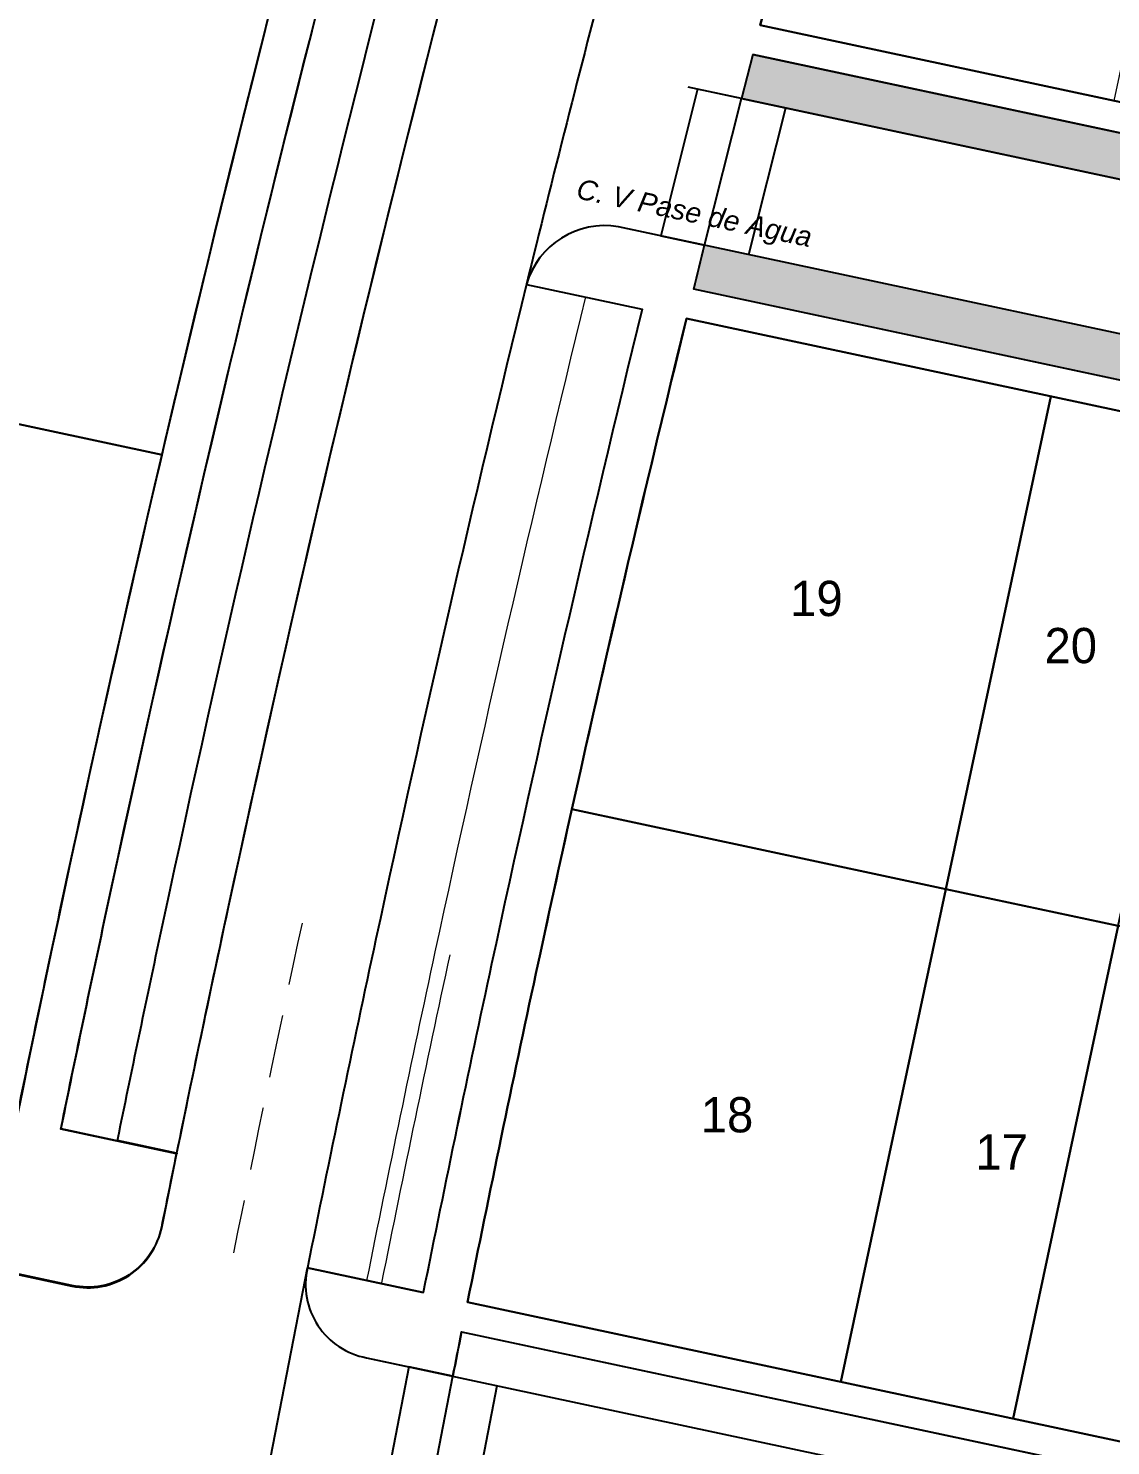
# Model space of a CAD drawing. Header units: millimetres. Extents: x 547073 to 557369, y 9424164 to 9429566.
# Drawn here: x 548996.6 to 549039.6, y 9428029.5 to 9428085.7 of the extents above; entities that cross this region are included whole.
import ezdxf

# ---------------------------------------------------------------- set-up
doc = ezdxf.new("R2010")
doc.units = ezdxf.units.MM
doc.linetypes.add('DASHED', pattern=[0.75, 0.5, -0.25])
doc.layers.add('--- HATCH VEREDAS', color=7, linetype='Continuous', lineweight=25, true_color=0xb4b4b4)
doc.layers.add('vereda', color=7, linetype='Continuous', lineweight=25, true_color=0xb4b4b4)
for name, color, linetype in [('--- VIAS', 9, 'Continuous'), ('NUMERACION', 1, 'Continuous'), ('TEXTO', 5, 'Continuous'), ('trazado vias 2', 9, 'Continuous'), ('VEREDAS PP', 9, 'Continuous')]:
    doc.layers.add(name, color=color, linetype=linetype)
for name, color, linetype, lineweight in [('blockgrass', 8, 'Continuous', 5), ('NIVELES PPS Q2', 160, 'Continuous', 25), ('polilinea lote', 201, 'Continuous', 25), ('trazado lotes', 170, 'Continuous', 25), ('trazado manzanas', 6, 'Continuous', 25)]:
    doc.layers.add(name, color=color, linetype=linetype, lineweight=lineweight)

msp = doc.modelspace()

# ---------------------------------------------------------------- hatches: boundary and pattern name
at = {"layer": 'vereda', "lineweight": 30, "true_color": 0xabdc79}
h = msp.add_hatch(color=63, dxfattribs=at)
h.dxf.hatch_style = 1
h.paths.add_polyline_path([(549025.412, 9428084.689), (549024.966, 9428082.946), (549175.622, 9428050.782), (549176.736, 9428052.385)])
h = msp.add_hatch(color=63, dxfattribs=at)
h.dxf.hatch_style = 1
h.paths.add_polyline_path([(549023.501, 9428077.121, 0.000472), (549023.069, 9428075.373), (549170.794, 9428043.837), (549171.908, 9428045.439)])

# ---------------------------------------------------------------- linework, layer by layer
at = {"layer": '--- HATCH VEREDAS', "lineweight": 15, "elevation": 35.757}
msp.add_lwpolyline([(549091.643, 9428304.111, 0.054918), (549014.695, 9428117.57, 0.017343), (548998.227, 9428052.208, 0.002571), (548996.173, 9428042.425), (548943.925, 9428053.579, 0.267949), (548952.836, 9428045.542), (548953.539, 9428045.392), (548954.29, 9428048.912), (548995.672, 9428040.078), (548994.92, 9428036.558), (548998.373, 9428035.821, 0.417618), (549001.94, 9428038.162, -0.000768), (549002.53, 9428041.068), (548997.933, 9428042.05, -0.002575), (548999.987, 9428051.829, -0.017343), (549016.424, 9428117.07, -0.054918), (549093.221, 9428303.246, -0.002446)], format="xyb", dxfattribs=at)
at = {"layer": '--- HATCH VEREDAS', "lineweight": 15}
for points in [[(549091.643, 9428304.111, 0.054918), (549014.695, 9428117.57, 0.017343), (548998.227, 9428052.208, 0.002571), (548996.173, 9428042.425), (548943.925, 9428053.579, 0.267949), (548952.836, 9428045.542), (548953.539, 9428045.392), (548954.29, 9428048.912), (548995.672, 9428040.078), (548994.92, 9428036.558), (548998.373, 9428035.821, 0.417618), (549001.94, 9428038.162, -0.000768), (549002.53, 9428041.068), (548997.933, 9428042.05, -0.002575), (548999.987, 9428051.829, -0.017343), (549016.424, 9428117.07, -0.054918), (549093.221, 9428303.246, -0.002446)], [(549038.15, 9428187.933, 0.020133), (549014.695, 9428117.57, 0.017343), (548998.227, 9428052.208, 0.002571), (548996.173, 9428042.425), (548943.925, 9428053.579, 0.267949), (548952.836, 9428045.542), (548953.539, 9428045.392), (548954.29, 9428048.912), (548995.672, 9428040.078), (548994.92, 9428036.558), (548998.373, 9428035.821, 0.417618), (549001.94, 9428038.162, -0.000768), (549002.53, 9428041.068), (548997.933, 9428042.05, -0.002575), (548999.987, 9428051.829, -0.017343), (549016.424, 9428117.07, -0.01954), (549039.064, 9428185.255, -0.01954)]]:
    msp.add_lwpolyline(points, format="xyb", dxfattribs=at)
at = {"layer": '--- VIAS'}
msp.add_lwpolyline([(549043.712, 9428184.262, 0.019733), (549020.939, 9428115.764, 0.017343), (549004.582, 9428050.84, 0.003353), (549001.94, 9428038.162, -0.417618), (548998.373, 9428035.821), (548952.836, 9428045.542, -0.413567), (548943.6, 9428059.757, -0.001003), (548944.46, 9428063.788, -0.017343), (548961.859, 9428132.848, -0.051922), (549037.858, 9428320.257)], format="xyb", dxfattribs=at)
at = {"elevation": 71.514}
msp.add_lwpolyline([(549091.643, 9428304.111, -0.002446), (549095.396, 9428310.896, 0.001447), (549097.184, 9428314.118, -0.026714), (549063.941, 9428315.974, 0.054154), (548985.876, 9428125.904, 0.017343), (548968.9, 9428058.525, 0.002508), (548966.833, 9428048.689), (548996.173, 9428042.426, -0.002571), (548998.228, 9428052.209, -0.017154), (549014.492, 9428116.868, -0.055118), (549091.643, 9428304.111, -0.002446)], format="xyb", close=True, dxfattribs=at)
for points in [[(549043.712, 9428184.262, 0.020239), (549020.427, 9428113.986, 0.016863), (549004.582, 9428050.84, 0.002585), (549002.53, 9428041.069), (549000.183, 9428041.57, -0.00258), (549002.235, 9428051.345, -0.016867), (549018.123, 9428114.661, -0.020137), (549041.338, 9428184.769, -0.020137)], [(549022.834, 9428083.399), (549176.852, 9428050.519, 0.302152), (549179.942, 9428051.741), (549204.697, 9428087.358, 0.535919), (549202.86, 9428092.004), (549034.921, 9428127.855)]]:
    msp.add_lwpolyline(points, format="xyb")
msp.add_lwpolyline([(549170.052, 9428042.768), (549022.782, 9428074.207, 0.006999), (549016.801, 9428048.208, 0.003496), (549014.087, 9428035.162), (549145.296, 9428007.152)], format="xyb", close=True)
at = {"layer": 'blockgrass', "lineweight": 5}
msp.add_line((549021.021, 9428074.583), (549016.423, 9428075.564), dxfattribs=at)
at = {"layer": 'blockgrass', "color": 252, "lineweight": 5}
for p, q in [((549021.021, 9428074.583), (549016.423, 9428075.564)), ((549007.73, 9428036.519), (549012.326, 9428035.538))]:
    msp.add_line(p, q, dxfattribs=at)
at = {"layer": 'blockgrass', "lineweight": 5}
msp.add_lwpolyline([(549043.936, 9428102.412), (549030.923, 9428105.19, 0.005254), (549025.712, 9428085.852), (549039.76, 9428082.853)], format="xyb", close=True, dxfattribs=at)
for centre, radius, start, end in [((549947.222, 9427847.826), 951.755, 165.589371, 165.697819), ((549948.397, 9427847.575), 952.956, 166.061636, 166.169916), ((549948.397, 9427847.575), 954.756, 166.245318, 167.846147)]:
    msp.add_arc(centre, radius, start, end, dxfattribs=at)
at = {"layer": 'blockgrass', "color": 252, "lineweight": 5}
for radius, start, end in [(959.456, 166.253669, 167.846147), (957.056, 166.249415, 167.846147), (954.756, 166.245318, 167.846147), (959.456, 167.846147, 168.642611), (957.056, 167.846147, 168.644349), (956.456, 167.846147, 168.642611), (954.756, 167.846147, 168.646023)]:
    msp.add_arc((549948.397, 9427847.575), radius, start, end, dxfattribs=at)
at = {"layer": 'NIVELES PPS Q2', "linetype": 'DASHED', "lineweight": 20, "ltscale": 5}
msp.add_arc((549948.397, 9427847.575), 962.456, 167.846147, 168.642611, dxfattribs=at)
at = {"layer": 'polilinea lote', "elevation": 35.757}
for points in [[(549006.707, 9428088.236), (548977.346, 9428094.504, 0.004992), (548972.609, 9428075.065), (549001.953, 9428068.8, -0.005147)], [(549001.953, 9428068.8), (548972.609, 9428075.065, 0.00423), (548968.9, 9428058.524, 0.002508), (548966.833, 9428048.689), (548996.173, 9428042.426, -0.002571), (548998.227, 9428052.208, -0.004374)]]:
    msp.add_lwpolyline(points, format="xyb", close=True, dxfattribs=at)
at = {"layer": 'polilinea lote'}
for points in [[(549037.255, 9428071.117), (549022.782, 9428074.207, 0.005248), (549018.229, 9428054.728), (549033.079, 9428051.558)], [(549037.255, 9428071.117), (549022.782, 9428074.207, 0.005248), (549018.229, 9428054.728), (549033.079, 9428051.558)], [(549033.079, 9428051.558), (549018.229, 9428054.728, 0.001751), (549016.801, 9428048.208, 0.003496), (549014.087, 9428035.162), (549028.904, 9428031.999)], [(549033.079, 9428051.558), (549018.229, 9428054.728, 0.001751), (549016.801, 9428048.208, 0.003496), (549014.087, 9428035.162), (549028.904, 9428031.999)]]:
    msp.add_lwpolyline(points, format="xyb", close=True, dxfattribs=at)
for points in [[(549044.101, 9428069.656), (549037.255, 9428071.117), (549033.079, 9428051.558), (549039.925, 9428050.097)], [(549039.925, 9428050.097), (549033.079, 9428051.558), (549028.904, 9428031.999), (549035.75, 9428030.537)], [(549046.771, 9428048.635), (549039.925, 9428050.097), (549035.75, 9428030.537), (549042.595, 9428029.076)]]:
    msp.add_lwpolyline(points, close=True, dxfattribs=at)
at = {"layer": 'trazado lotes', "elevation": 35.757}
msp.add_lwpolyline([(548972.454, 9428075.098), (549001.935, 9428068.804)], dxfattribs=at)
at = {"layer": 'trazado manzanas'}
for p, q in [((549171.908, 9428045.439), (549020.075, 9428077.852)), ((549010.077, 9428032.95), (549143.44, 9428004.48))]:
    msp.add_line(p, q, dxfattribs=at)
for points in [[(549037.284, 9428185.609, 0.039367), (548996.173, 9428042.4), (548966.506, 9428048.733), (548943.925, 9428053.553, 0.284062), (548953.543, 9428045.387), (548954.29, 9428048.887), (548963.237, 9428046.977, -0.023057), (548959.66, 9428028.109), (548950.283, 9428030.111), (548951.034, 9428033.632, 0.267949), (548939.618, 9428029.934), (548959.092, 9428025.776, -0.055872), (548942.886, 9427982.282, 0.086394), (548927.913, 9427932.241)], [(548985.002, 9427733.241, -0.044948), (548980.079, 9427907.214, -0.028894), (548993.414, 9428018.449), (548998.013, 9428017.468, -0.000801), (548998.562, 9428020.511, 0.405396), (548996.237, 9428023.982), (548993.003, 9428024.672), (548992.251, 9428021.152), (548962.594, 9428027.483, 0.022729), (548966.178, 9428046.349), (548995.672, 9428040.053), (548994.92, 9428036.532), (548998.373, 9428035.795, 0.417618), (549001.94, 9428038.137, -0.000768), (549002.53, 9428041.043), (548997.933, 9428042.024, -0.002575), (548999.987, 9428051.803, -0.017154), (549016.221, 9428116.343, -0.019745), (549039.073, 9428185.253, -0.019745)], [(549043.712, 9428184.262, 0.019733), (549020.939, 9428115.764, 0.017343), (549004.582, 9428050.84, 0.003353), (549001.94, 9428038.162, -0.417618), (548998.373, 9428035.821), (548965.636, 9428042.809)]]:
    msp.add_lwpolyline(points, format="xyb", dxfattribs=at)
for points in [[(549202.234, 9428089.07), (549036.552, 9428124.439, 0.00351), (549032.947, 9428112.292, 0.007192), (549025.712, 9428085.852), (549177.478, 9428053.453)], [(549036.552, 9428124.439), (549202.234, 9428089.07), (549177.478, 9428053.453), (549025.712, 9428085.852, -0.007192), (549032.947, 9428112.292, -0.00351)], [(549023.501, 9428077.121), (549020.075, 9428077.852, 0.379899), (549016.423, 9428075.564), (549021.021, 9428074.583, 0.006985), (549015.042, 9428048.587, 0.00349), (549012.326, 9428035.538), (549007.73, 9428036.519, 0.428001), (549010.077, 9428032.95), (549013.501, 9428032.219, -0.000472), (549013.851, 9428033.985), (549144.554, 9428006.083), (549143.44, 9428004.48, 0.312778), (549148.478, 9428006.472), (549146.569, 9428006.88), (549171.324, 9428042.497), (549173.233, 9428042.089, 0.546006), (549171.908, 9428045.439), (549170.794, 9428043.837), (549023.069, 9428075.373, -0.000472), (549023.501, 9428077.121)], [(549022.782, 9428074.207, 0.006999), (549016.801, 9428048.208, 0.003496), (549014.087, 9428035.162), (549145.296, 9428007.152), (549170.052, 9428042.768)], [(549022.782, 9428074.207), (549170.052, 9428042.768), (549145.296, 9428007.152), (549014.087, 9428035.162, -0.003496), (549016.801, 9428048.208, -0.006999), (549022.782, 9428074.207)]]:
    msp.add_lwpolyline(points, format="xyb", close=True, dxfattribs=at)
for points in [[(549025.412, 9428084.689), (549024.966, 9428082.946), (549175.622, 9428050.782), (549176.736, 9428052.385)], [(549024.962, 9428082.944), (549023.223, 9428083.316), (549021.755, 9428077.494), (549023.501, 9428077.121), (549024.962, 9428082.944)], [(549013.501, 9428032.219), (549011.754, 9428032.592), (549010.61, 9428026.701), (549012.362, 9428026.327), (549013.501, 9428032.219)]]:
    msp.add_lwpolyline(points, close=True, dxfattribs=at)
for points in [[(549025.262, 9428076.745), (549026.725, 9428082.571)], [(549005.44, 9428024.737), (549007.73, 9428036.518)], [(549014.123, 9428025.951), (549015.262, 9428031.843)]]:
    msp.add_lwpolyline(points, dxfattribs=at)
for centre, radius, start, end in [((549835.312, 9427874.733), 843.156, 165.322633, 166.220184), ((549948.397, 9427847.575), 959.456, 166.253582, 167.846147)]:
    msp.add_arc(centre, radius, start, end, dxfattribs=at)
at = {"layer": 'trazado vias 2', "elevation": 35.757}
msp.add_lwpolyline([(549106.288, 9428317.251, -0.001353), (549104.634, 9428314.189, -0.004323), (549099.24, 9428314.12, -0.001967), (549096.803, 9428309.725, 0.00234), (549093.222, 9428303.247, 0.054918), (549016.424, 9428117.07, 0.017343), (548999.987, 9428051.829, 0.002575), (548997.934, 9428042.05), (549002.547, 9428041.065), (549002.53, 9428041.069)], format="xyb", dxfattribs=at)
at = {"layer": 'VEREDAS PP'}
for p, q in [((549026.886, 9428085.601), (549177.478, 9428053.453)), ((549025.412, 9428084.689), (549176.736, 9428052.385)), ((549170.794, 9428043.837), (549023.069, 9428075.373)), ((549007.73, 9428036.519), (549012.326, 9428035.538)), ((549013.851, 9428033.985), (549144.554, 9428006.083))]:
    msp.add_line(p, q, dxfattribs=at)
for centre, radius, start, end in [((549019.537, 9428074.652), 3.245, 80.4662, 163.6473), ((549948.397, 9427847.575), 959.456, 167.846147, 168.642628), ((549948.397, 9427847.575), 954.756, 167.846147, 168.646023), ((549010.606, 9428035.855), 2.952, 167.0058, 259.68), ((549948.397, 9427847.575), 952.956, 168.719494, 168.827729)]:
    msp.add_arc(centre, radius, start, end, dxfattribs=at)

# ---------------------------------------------------------------- texts
at = {"layer": 'NUMERACION', "char_height": 1.4, "width": 3.30606, "attachment_point": 1, "rotation": 0.0164}
for s, insert in [('19', (549026.9, 9428063.794)), ('20', (549037, 9428061.923)), ('18', (549023.35, 9428043.297)), ('17', (549034.257, 9428041.821))]:
    msp.add_mtext(s, dxfattribs=dict(at, insert=insert))
at = {"layer": 'TEXTO', "color": 5, "insert": (549018.526, 9428079.772), "char_height": 0.8, "attachment_point": 1, "rotation": 348.1537}
msp.add_mtext_dynamic_manual_height_columns('{\\fArial|b0|i1|c0|p34;\\C1;C. V Pase de Agua}', width=12.64564, gutter_width=12.5, heights=[0], dxfattribs=at)

doc.saveas('drawing.dxf')
